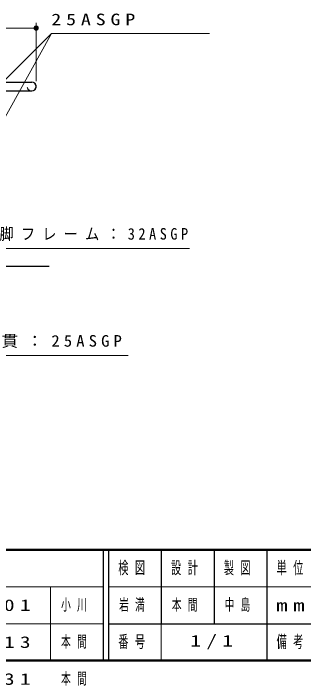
# Model space of a CAD drawing. Units: millimetres on the paper, scale 1:20. Extents: x -365 to 0, y -5 to 257.
# Drawn here: x -255.5 to -200.5, y -4.7 to 122.7 of the extents above; entities that cross this region are included whole.
import ezdxf

# ---------------------------------------------------------------- set-up
doc = ezdxf.new("R2010")
doc.units = ezdxf.units.MM
doc.linetypes.add('USER1', pattern=[4.5, 2.5, -2])
doc.layers.add('1_20', color=7, linetype='Continuous', lineweight=25)
doc.layers.add('LY_3', color=7, linetype='Continuous', lineweight=13)
doc.layers.add('LY_4', color=7, linetype='Continuous')
doc.styles.add('ＭＳ ゴシック', font='')
doc.styles.get('ＭＳ ゴシック').set_extended_font_data('MS Gothic')

# ---------------------------------------------------------------- blocks, each defined once
blk = doc.blocks.new('filled_dot')
at = {"color": 0, "linetype": 'Continuous', "lineweight": -2, "const_width": 1.25}
blk.add_lwpolyline([(-0.625, 0, 1), (0.625, 0, 1)], format="xyb", close=True, dxfattribs=at)

msp = doc.modelspace()

# ---------------------------------------------------------------- linework, layer by layer
at = {"layer": '1_20', "lineweight": 13}
for p, q in [((-279.811, 119.958), (-251.211, 119.958)), ((-251.211, 109.878), (-251.211, 120.958)), ((-262.178, 93.89), (-248.337, 118.928))]:
    msp.add_line(p, q, dxfattribs=at)
at = {"layer": '1_20', "color": 4}
for p, q in [((-334.561, 109.728), (-252.061, 109.728)), ((-334.561, 108.028), (-252.061, 108.028))]:
    msp.add_line(p, q, dxfattribs=at)
at = {"layer": '1_20'}
msp.add_line((-266.061, 74.778), (-248.748, 74.778), dxfattribs=at)
at = {"layer": '1_20', "lineweight": 13}
for points in [[(-258.151, 109.114), (-248.337, 118.928), (-218.337, 118.928)], [(-267.21, 87.222), (-258.151, 78.163), (-222.151, 78.163)], [(-284.769, 77.074), (-257.775, 57.864), (-233.775, 57.864)]]:
    msp.add_lwpolyline(points, dxfattribs=at)
at = {"layer": '1_20', "color": 4, "linetype": 'USER1', "lineweight": 13}
msp.add_circle((-252.061, 108.878), 0.85, dxfattribs=at)
at = {"layer": '1_20', "color": 4}
msp.add_arc((-252.061, 108.878), 0.85, 270, 90, dxfattribs=at)
at = {"layer": 'LY_3', "lineweight": 50}
for p, q in [((-365, 21), (0, 21)), ((-365, 0), (0, 0))]:
    msp.add_line(p, q, dxfattribs=at)
at = {"layer": 'LY_3', "color": 211, "lineweight": 25}
for p, q in [((-238.5, 21), (-238.5, 0)), ((-237.5, 21), (-237.5, 0)), ((-227.5, 21), (-227.5, 7)), ((-217.5, 21), (-217.5, 7)), ((-207.5, 21), (-207.5, 0)), ((-237.5, 7), (0, 7))]:
    msp.add_line(p, q, dxfattribs=at)
at = {"layer": 'LY_3'}
for p, q in [((-365, 14), (-238.5, 14)), ((-248.5, 14), (-248.5, 0)), ((-237.5, 14), (-182.5, 14)), ((-365, 7), (-238.5, 7)), ((-227.5, 7), (-227.5, 0))]:
    msp.add_line(p, q, dxfattribs=at)

# ---------------------------------------------------------------- block references
at = {"layer": '1_20', "lineweight": 13, "xscale": 0.4, "yscale": 0.4, "rotation": 180}
msp.add_blockref('filled_dot', (-251.211, 119.958), dxfattribs=at)

# ---------------------------------------------------------------- texts
at = {"layer": '1_20', "char_height": 2.199, "attachment_point": 4, "style": 'ＭＳ ゴシック'}
for s, insert in [('\\T1.5;\\W1.25;25ASGP', (-248.337, 121.578)), ('\\T1.5;\\W0.9;脚フレーム：32ASGP', (-258.151, 80.813)), ('\\T1.5;\\W1.05;貫：25ASGP', (-257.775, 60.514))]:
    msp.add_mtext(s, dxfattribs=dict(at, insert=insert))
at = {"layer": 'LY_3', "color": 4, "char_height": 2.346, "attachment_point": 5, "style": 'ＭＳ ゴシック'}
for s, insert in [('\\T1.64;\\W0.6;検図', (-232.5, 17.5)), ('\\T1.64;\\W0.6;設計', (-222.5, 17.5)), ('\\T1.64;\\W0.6;製図', (-212.5, 17.5)), ('\\T1.64;\\W0.6;単位', (-202.5, 17.5)), ('\\T1.5;\\W1.35;mm', (-202.5, 10.5)), ('\\T1.64;\\W0.6;番号', (-232.5, 3.5)), ('\\T1.64;\\W0.6;備考', (-202.5, 3.5))]:
    msp.add_mtext(s, dxfattribs=dict(at, insert=insert))
at = {"layer": 'LY_4', "char_height": 2.199, "attachment_point": 4, "style": 'ＭＳ ゴシック'}
for s, insert in [('\\T1.5;\\W1.35;25.04.01', (-275.5, 10.5)), ('\\T1.64;\\W0.6;小川', (-246.5, 10.5)), ('\\T1.64;\\W0.6;岩満', (-235.5, 10.5)), ('\\T1.64;\\W0.6;本間', (-225.5, 10.5)), ('\\T1.64;\\W0.6;中島', (-215.5, 10.5)), ('\\T1.5;\\W1.35;22.04.13', (-275.5, 3.5)), ('\\T1.64;\\W0.6;本間', (-246.5, 3.5)), ('\\T1.5;\\W1.35;1/1', (-222, 3.5)), ('\\T1.5;\\W1.35;17.05.31', (-275.5, -3.5)), ('\\T1.64;\\W0.6;本間', (-246.5, -3.5))]:
    msp.add_mtext(s, dxfattribs=dict(at, insert=insert))

doc.saveas('drawing.dxf')
